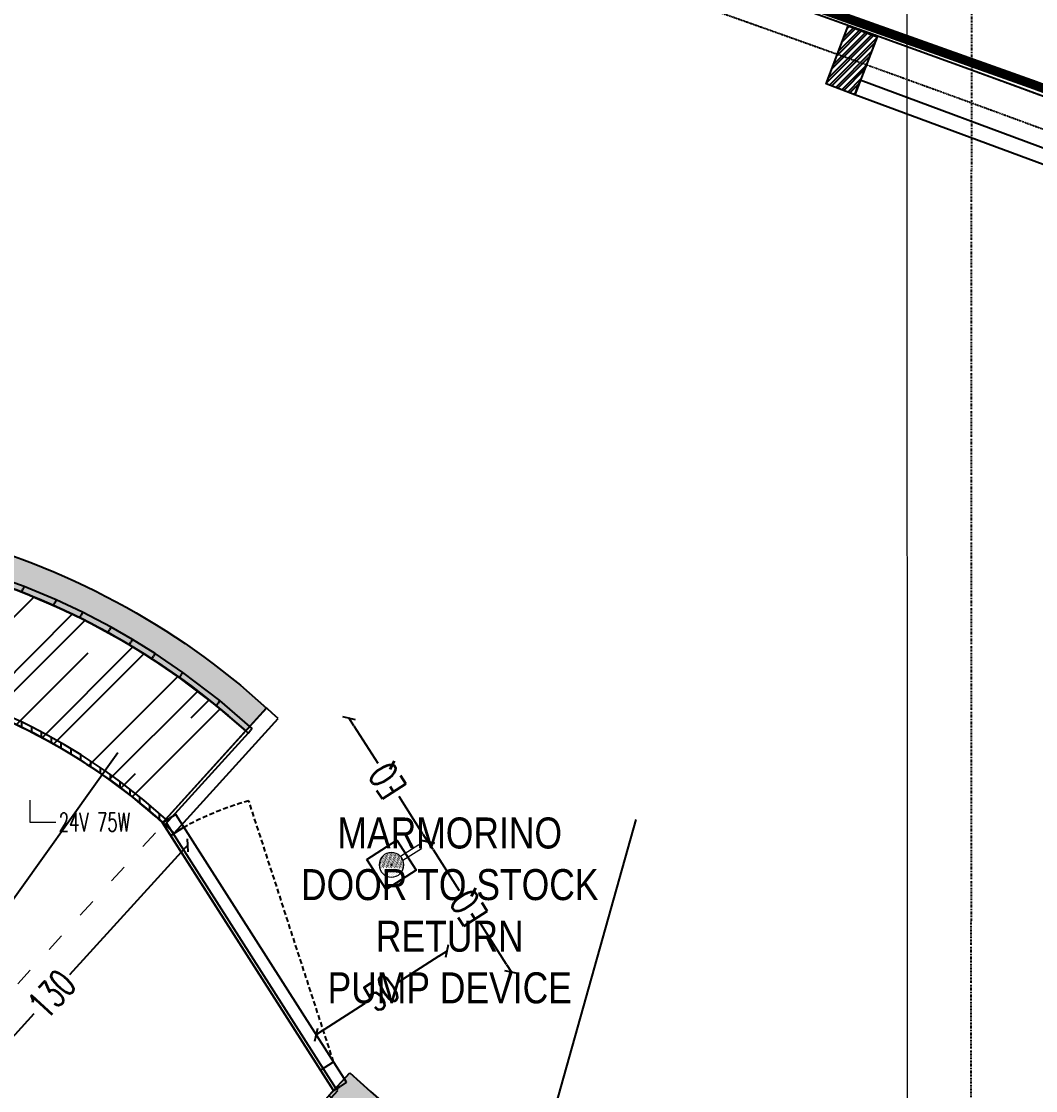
# Model space of a CAD drawing. Header units: millimetres. Extents: x 1734 to 22014, y 983 to 3953.
# Drawn here: x 3007.7 to 3335.3, y 2993.9 to 3339.2 of the extents above; entities that cross this region are included whole.
import ezdxf

# ---------------------------------------------------------------- set-up
doc = ezdxf.new("R2010")
doc.units = ezdxf.units.MM
for name, pattern in [('ACAD_ISO03W100', [30, 12, -18]), ('DASH', [0.35, 0.25, -0.1]), ('DASHDOT', [25.4, 12.7, -6.35, 0, -6.35]), ('HIDDEN1', [0.375, 0.25, -0.125]), ('HIDDEN2', [4.7624999999999975, 3.174999999999998, -1.587499999999999])]:
    doc.linetypes.add(name, pattern=pattern)
for name, color, linetype in [('FLOO_areas', 6, 'Continuous'), ('LAY_frames', 3, 'Continuous'), ('LAY_furn wall', 1, 'Continuous'), ('LAY_new wall', 6, 'Continuous'), ('LAY_new wall hatch', 8, 'Continuous'), ('LAY_text', 3, 'Continuous'), ('LD_beam', 240, 'Continuous'), ('LD_light integrated', 240, 'Continuous'), ('LD_pointing', 30, 'Continuous'), ('LD_quote', 242, 'Continuous'), ('MATERIALE_xorel scuro', 177, 'Continuous'), ('MATERIALS_blackglass', 10, 'Continuous'), ('MATERIALS_marmorino', 44, 'Continuous'), ('MATERIALS_transparent glass', 133, 'Continuous'), ('SURVEY_ hatch', 8, 'Continuous'), ('SURVEY_axis', 8, 'Continuous'), ('SURVEY_leaseline', 30, 'Continuous'), ('SURVEY_proiections', 8, 'Continuous'), ('SURVEY_window', 2, 'Continuous')]:
    doc.layers.add(name, color=color, linetype=linetype)
doc.layers.add('LD_light', color=240, linetype='Continuous', lineweight=5)
doc.layers.add('LD_text', color=7, linetype='Continuous', lineweight=9)
doc.styles.add('Detail 1-50', font='Arial Narrow.ttf', dxfattribs={"height": 0.125})
doc.styles.add('SIMPLEX', font='SIMPLEX.SHX', dxfattribs={"width": 0.65})
doc.dimstyles.new('Illuminazione 1_100', dxfattribs={"dimtxt": 9, "dimasz": 3, "dimexe": 0.05, "dimexo": 0.05, "dimgap": 1.5, "dimtad": 0, "dimdec": 0, "dimlfac": -1, "dimzin": 0, "dimdsep": 46, "dimtxsty": 'SIMPLEX', "dimblk": 'LINEET2S', "dimcen": 0, "dimdle": 0.1000000014901161, "dimse1": 1, "dimse2": 1, "dimclrd": 7, "dimclrt": 256, "dimadec": 0, "dimazin": 0, "dimtfac": 1, "dimtdec": 0, "dimtix": 1, "dimtmove": 2, "dimatfit": 3, "dimldrblk": 'OBLIQUE', "dimfxl": 1, "dimtolj": 1, "dimarcsym": 0})

# ---------------------------------------------------------------- blocks, each defined once
blk = doc.blocks.new('LINEET2S')
blk.add_line((-1, 0), (0, 0))
at = {"color": 5}
blk.add_line((0.5, 0.5), (-0.5, -0.5), dxfattribs=at)
blk = doc.blocks.new('*D372')
at = {"layer": 'DEFPOINTS', "color": 0, "transparency": 16777216}
for p in [(3053.679612821601, 3080.058833684498), (3061.321507958283, 3073.092364494133), (2966.099444808351, 2983.987431985634)]:
    blk.add_point(p, dxfattribs=at)
at = {"layer": 'LD_beam', "color": 7, "lineweight": -2, "transparency": 16777216}
for p, q in [((3059.300427161183, 3070.875332150752), (3023.23375905776, 3031.311862042094)), ((2975.762420742133, 2979.23799513865), (3011.829088845554, 3018.801465247306))]:
    blk.add_line(p, q, dxfattribs=at)
at = {"layer": 'LD_beam', "color": 7, "lineweight": -2, "transparency": 16777216, "xscale": 3, "yscale": 3, "zscale": 3}
for p, rotation in [((3061.321507958283, 3073.092364494133), 47.64721734335128), ((2973.741339945033, 2977.020962795269), 227.6472173433513)]:
    blk.add_blockref('LINEET2S', p, dxfattribs=dict(at, rotation=rotation))
at = {"layer": 'LD_beam', "transparency": 16777216, "insert": (3017.531423951657, 3025.056663644701), "char_height": 9, "attachment_point": 5, "rotation": 47.64721734335128, "style": 'SIMPLEX'}
blk.add_mtext('\\A1;130', dxfattribs=at)
blk = doc.blocks.new('_Oblique')
at = {"color": 0, "linetype": 'ByBlock', "lineweight": -2}
blk.add_line((-0.5, -0.5), (0.5, 0.5), dxfattribs=at)
blk = doc.blocks.new('farettosingolo11.5x11.5')
at = {"layer": 'LD_beam'}
blk.add_lwpolyline([(-5.75, 5.75), (5.75, 5.75), (5.75, -5.75), (-5.75, -5.75)], close=True, dxfattribs=at)
blk.add_point((0, 0), dxfattribs=at)
blk = doc.blocks.new('*D397')
at = {"layer": 'DEFPOINTS', "color": 0, "transparency": 16777216}
for p in [(3127.222641913365, 3066.800706798739), (3085.118503888079, 3039.833290141833), (3102.971486353386, 3011.959487936541)]:
    blk.add_point(p, dxfattribs=at)
at = {"layer": 'LD_quote', "color": 7, "lineweight": -2, "transparency": 16777216}
for p, q in [((3142.549376097154, 3037.308859594032), (3129.274542865469, 3028.80641837092)), ((3105.497734634903, 3013.577532935956), (3118.772567866589, 3022.079974159068))]:
    blk.add_line(p, q, dxfattribs=at)
at = {"layer": 'LD_quote', "color": 7, "lineweight": -2, "transparency": 16777216, "xscale": 3, "yscale": 3, "zscale": 3}
for p, rotation in [((3145.075624378672, 3038.926904593447), 32.63928807178053), ((3102.971486353386, 3011.959487936541), 212.6392880717805)]:
    blk.add_blockref('LINEET2S', p, dxfattribs=dict(at, rotation=rotation))
at = {"layer": 'LD_quote', "transparency": 16777216, "insert": (3124.023555366029, 3025.443196264995), "char_height": 9, "attachment_point": 5, "rotation": 32.63928807178054, "style": 'SIMPLEX'}
blk.add_mtext('\\A1;50', dxfattribs=at)
blk = doc.blocks.new('*D398')
at = {"layer": 'DEFPOINTS', "color": 0, "transparency": 16777216}
for p in [(3059.576790632905, 3079.866596160168), (3138.999879926335, 3074.210232579043), (3085.118503888076, 3039.833290141836)]:
    blk.add_point(p, dxfattribs=at)
at = {"layer": 'LD_quote', "color": 7, "lineweight": -2, "transparency": 16777216}
for p, q in [((3115.071758557904, 3111.714443655889), (3122.800140539429, 3099.601212338866)), ((3137.386288039596, 3076.73932752053), (3129.657906058071, 3088.852558837552))]:
    blk.add_line(p, q, dxfattribs=at)
at = {"layer": 'LD_quote', "color": 7, "lineweight": -2, "transparency": 16777216, "xscale": 3, "yscale": 3, "zscale": 3}
for p, rotation in [((3113.458166671165, 3114.243538597375), 122.5383475481658), ((3138.999879926335, 3074.210232579044), 302.5383475481657)]:
    blk.add_blockref('LINEET2S', p, dxfattribs=dict(at, rotation=rotation))
at = {"layer": 'LD_quote', "transparency": 16777216, "insert": (3126.229023298751, 3094.226885588208), "char_height": 9, "attachment_point": 5, "rotation": 122.53834754816579, "style": 'SIMPLEX'}
blk.add_mtext('\\A1;EQ', dxfattribs=at)
blk = doc.blocks.new('*D399')
at = {"layer": 'DEFPOINTS', "color": 0, "transparency": 16777216}
for p in [(3085.118503888082, 3039.833290141838), (3165.940197390019, 3032.118416092605), (3111.998235045608, 2997.702817356702)]:
    blk.add_point(p, dxfattribs=at)
at = {"layer": 'LD_quote', "color": 7, "lineweight": -2, "transparency": 16777216}
for p, q in [((3140.67405817032, 3071.71979396885), (3149.071448943377, 3058.55797916657)), ((3164.326605452194, 3034.647511001498), (3155.929214679136, 3047.809325803778))]:
    blk.add_line(p, q, dxfattribs=at)
at = {"layer": 'LD_quote', "color": 7, "lineweight": -2, "transparency": 16777216, "xscale": 3, "yscale": 3, "zscale": 3}
for p, rotation in [((3139.060466232494, 3074.248888877742), 122.5383487055121), ((3165.94019739002, 3032.118416092606), 302.538348705512)]:
    blk.add_blockref('LINEET2S', p, dxfattribs=dict(at, rotation=rotation))
at = {"layer": 'LD_quote', "transparency": 16777216, "insert": (3152.500331811257, 3053.183652485174), "char_height": 9, "attachment_point": 5, "rotation": 122.53834870551206, "style": 'SIMPLEX'}
blk.add_mtext('\\A1;EQ', dxfattribs=at)
blk = doc.blocks.new('pureopalplan')
at = {"layer": 'LD_light'}
h = blk.add_hatch(dxfattribs=at)
h.set_pattern_fill('DOTS', color=256, scale=8.062499999999915)
h.set_pattern_definition([(0, (0, 0), (0.2519531249999973, 0.5039062499999947), [0, -0.5039062499999947])])
h.paths.add_polyline_path([(4.299999999999954, 0, 1), (-4.299999999999954, 0, 1)])
for p, q in [((4.223737791997336, 0.8062499999987267), (11.80825933779306, 0.8062499999987267)), ((11.80825933779306, -0.8062500000012278), (11.80825933779306, 0.8062499999987267)), ((4.223737791997336, -0.8062500000012278), (11.80825933779306, -0.8062500000012278))]:
    blk.add_line(p, q, dxfattribs=at)
blk.add_circle((0, 0), 4.299999999999954, dxfattribs=at)
blk = doc.blocks.new('24v75w')
at = {"layer": 'LD_light', "color": 7}
for p, q in [((0, -7.154871090875531), (0, 0)), ((8.246694318742811, -7.154871090875531), (0, -7.154871090875531))]:
    blk.add_line(p, q, dxfattribs=at)
at = {"layer": 'LD_light', "color": 7, "linetype": 'Continuous', "lineweight": 0, "insert": (9.169808406062657, -10.074464767893), "char_height": 6, "width": 128.0659965766446, "attachment_point": 7, "style": 'SIMPLEX'}
blk.add_mtext('24V 75W', dxfattribs=at)

msp = doc.modelspace()

# ---------------------------------------------------------------- hatches: boundary and pattern name
at = {"layer": 'LAY_new wall hatch'}
h = msp.add_hatch(color=144, dxfattribs=at)
h.dxf.hatch_style = 1
edge = h.paths.add_edge_path()
edge.add_arc((2922.306560404957, 2935.953452144224), 234.9999999999911, 47.79281720747274, 77.52364626885107)
edge.add_line((2973.075178567455, 3165.403985832569), (2977.39538834614, 3184.929324028554))
edge.add_arc((2895.04689961778, 2744.43839975637), 448.1222243562664, 79.41095226338047, 155.5696067469456)
edge.add_line((2487.047569129689, 2929.776130084754), (2505.519450426535, 2922.108692354006))
edge.add_arc((2722.56405566459, 2832.016299017725), 235.0000000000053, 157.4572978832392, 187.1881269446178)
edge.add_arc((2722.564055664589, 2832.016299017719), 235.0000000000034, 187.1881269446165, 216.9024580344633)
edge.add_line((2534.644214341661, 2690.909484025788), (2527.355609503509, 2683.966771671706))
edge.add_arc((2722.564055664556, 2832.016299017712), 244.9999999999721, 159.3899354067885, 217.1773211881253, ccw=False)
edge.add_line((2493.244615075109, 2918.257786526507), (2474.524660741266, 2925.297907955795))
edge.add_arc((2895.049984100541, 2745.103435781594), 457.5058419174133, 79.51951029877353, 156.8049394720535, ccw=False)
edge.add_arc((2958.163168239254, 3088.221887844779), 108.6319095378818, 74.16525823081429, 79.33320832930082, ccw=False)
edge.add_line((2987.804867123661, 3192.731511598253), (2982.861598692067, 3173.352035413044))
edge.add_arc((2922.306560404922, 2935.953452144166), 245.0000000000568, 47.79281720747588, 75.69027865380872, ccw=False)
edge.add_line((3086.900856588843, 3117.429945563417), (3080.182722050726, 3110.022741750388))
h = msp.add_hatch(color=144, dxfattribs=at)
h.dxf.hatch_style = 1
edge = h.paths.add_edge_path()
edge.add_arc((3478.831181513336, 3397.557809441917), 539.999999999802, 227.466394643193, 287.2872587308551)
edge.add_line((3639.298958400603, 2881.951280603653), (3642.270583898513, 2872.403011551082))
edge.add_arc((3478.831181513386, 3397.55780944215), 550.0000000000146, 227.4663946432055, 287.28725873084227, ccw=False)
edge.add_line((3107.018794232587, 2992.273281407131), (3113.77901945588, 2999.64209100777))
at = {"layer": 'LD_light integrated'}
h = msp.add_hatch(dxfattribs=at)
h.set_pattern_fill('ANSI31', color=256, angle=45)
h.set_pattern_definition([(90, (5522.444175044493, 16571.44990728408), (-3.175, 9.992007221626409e-16), [])])
edge = h.paths.add_edge_path()
edge.add_line((3053.327691420964, 3080.428583316635), (3054.334136318383, 3081.540823244194))
edge.add_arc((2922.294594257964, 2935.795154518269), 196.6627585993152, 47.82472512751058, 76.94360596782391)
edge.add_line((2966.722674160486, 3127.373823310145), (2966.381944956291, 3125.902496536579))
edge.add_arc((2922.379891169545, 2935.908833908769), 195.0224924878707, 47.82061241588917, 76.96033553871018, ccw=False)
at = {"layer": 'MATERIALS_transparent glass'}
h = msp.add_hatch(dxfattribs=at)
h.set_pattern_fill('AR-RROOF', color=144, angle=-60.02541393546893, style=0)
h.set_pattern_definition([(45.0000000000083, (-6330.907757084529, -6099.52005487027), (21.55261469055766, 57.47363917484571), [381, -50.8, 127, -25.4]), (45.0000000000083, (-6316.000531923553, -6066.652317467156), (-41.84799352418311, 5.926969039899583), [76.2, -8.382, 152.4, -19.05]), (45.0000000000083, (-6337.193936369276, -6075.273363343388), (81.36112045687129, 105.4282068613636), [203.2, -35.56, 101.6, -25.4])])
edge = h.paths.add_edge_path()
edge.add_arc((2922.306560404982, 2935.953452144272), 234.9999999999386, 47.792817207469284, 77.52364626885361, ccw=False)
edge.add_line((3080.182722050726, 3110.022741750388), (3053.310183407404, 3080.393927267613))
edge.add_arc((2922.306636479717, 2935.953560280328), 194.9998690334328, 47.79281267765649, 77.52366122949746)
edge.add_line((2964.433709712837, 3126.348567105264), (2973.075178567458, 3165.403985832568))
at = {"layer": 'SURVEY_ hatch'}
h = msp.add_hatch(dxfattribs=at)
h.set_pattern_fill('ANSI32', color=144, scale=0.2, angle=-105.0254139354689, style=0)
h.set_pattern_definition([(45, (2030.919326100524, 1353.377865495483), (-1.347038418160373, 1.347038418160373), []), (45, (2031.817352100523, 1353.377865495482), (-1.347038418160373, 1.347038418160373), [])])
h.paths.add_polyline_path([(4281.22325229086, 2897.883196133449), (4290.166227564248, 2893.408467844601), (4281.216770986524, 2875.522517297789), (4272.273795713139, 2879.997245586649)])
h.paths.add_polyline_path([(4108.863757615927, 2962.854993843775), (4117.806732889385, 2958.380265554896), (4126.756189467105, 2976.266216101709), (4117.81321419372, 2980.740944390567)])
h.paths.add_polyline_path([(3963.044570533886, 3057.532401940759), (3954.1015972893, 3062.007129285433), (3945.152140711507, 3044.12117873864), (3954.095115984965, 3039.646450449773)])
h.paths.add_polyline_path([(3785.391450633197, 3134.838705781796), (3794.555766222165, 3130.836791266808), (3786.551937192107, 3112.50816008886), (3777.387621603139, 3116.510074603847)])
h.paths.add_polyline_path([(3616.627174593727, 3206.322584049047), (3609.037117535532, 3187.818772715854), (3618.289023202145, 3184.023744186745), (3625.930333791948, 3202.577463231689)])
h.paths.add_polyline_path([(3446.302309666069, 3274.005103593841), (3455.637266830032, 3270.419218104047), (3448.465495850396, 3251.749303776017), (3439.130538686368, 3255.335189265843)])
h.paths.add_polyline_path([(3274.756836558343, 3337.735736584931), (3284.091793722386, 3334.149851095151), (3276.920022742674, 3315.479936767107), (3267.585065578722, 3319.065822256946)])

# ---------------------------------------------------------------- linework, layer by layer
at = {"color": 3}
msp.add_line((3043.722344086087, 2503.001023814338), (3206.270492847712, 3081.454430061675), dxfattribs=at)
at = {"layer": 'FLOO_areas', "color": 144}
msp.add_lwpolyline([(3080.161818891058, 3110.041698066461, 0.1282640321131884), (2975.026110423471, 3164.963602674368, 0.1282640321131884)], format="xyb", dxfattribs=at)
for points in [[(3053.311021329642, 3080.394852448659), (3080.161818891058, 3110.041698066463)], [(3053.311021821926, 3080.394851677045), (3108.501224656236, 2993.889166555517)]]:
    msp.add_lwpolyline(points, dxfattribs=at)
at = {"layer": 'LAY_frames', "color": 144, "linetype": 'HIDDEN2', "ltscale": 0.5}
msp.add_lwpolyline([(3108.527166167853, 3003.144537343495), (3081.158638518231, 3087.426024715155)], dxfattribs=at)
msp.add_arc((3104.312005271491, 3000.455215773366), 89.99999999999655, 104.9075202365603, 122.538348141634, dxfattribs=at)
at = {"layer": 'LAY_furn wall', "color": 144}
msp.add_lwpolyline([(2973.075178567458, 3165.403985832568, -0.1304578454466115), (3080.182722050726, 3110.022741750388), (3053.310183407404, 3080.393927267613, 0.1304579319371441), (2964.433709712837, 3126.348567105264)], format="xyb", close=True, dxfattribs=at)
at = {"layer": 'LAY_new wall', "color": 6}
for p, q in [((3278.6582915952986, 3320.1680516756815), (3277.789157168986, 3317.823994221394)), ((3440.8688075389923, 3260.0233041744173), (3278.6582915952986, 3320.1680516756815)), ((3276.920022742674, 3315.479936767107), (3277.789157168986, 3317.823994221394)), ((3439.130538686368, 3255.335189265843), (3276.920022742674, 3315.479936767107)), ((3053.310184059981, 3080.393926676586), (3086.874727356346, 3117.453640646204)), ((3086.874727356346, 3117.453640646204), (3088.7277126967547, 3115.775413805687)), ((3090.5806980371635, 3114.0971869651707), (3088.7277126967547, 3115.775413805687)), ((3057.016154740799, 3077.037472995553), (3090.5806980371635, 3114.0971869651707)), ((3053.310183898258, 3080.393926498272), (3055.417763002235, 3081.7385864257176)), ((3053.310184059981, 3080.393926676586), (3055.16316940039, 3078.7156998360697)), ((3108.501224656251, 2993.889166555527), (3053.310183898258, 3080.393926498272)), ((3057.5253421062125, 3083.083246353163), (3055.417763002235, 3081.7385864257176)), ((3112.7163828642056, 2996.578486410418), (3057.5253421062125, 3083.083246353163)), ((3057.016154740799, 3077.037472995553), (3055.16316940039, 3078.7156998360697)), ((3108.501224656251, 2993.889166555527), (3110.6088037602285, 2995.2338264829723)), ((3112.7163828642056, 2996.578486410418), (3110.6088037602285, 2995.2338264829723))]:
    msp.add_line(p, q, dxfattribs=at)
at = {"layer": 'LAY_new wall', "color": 144}
for points in [[(3080.182722050726, 3110.022741750388, 0.1304578454465856), (2973.075178567455, 3165.403985832569), (2977.39538834614, 3184.929324028554, 0.3451021342893759), (2487.047569129689, 2929.776130084754), (2505.519450426535, 2922.108692354006, 0.1304578454465867), (2489.411002431596, 2802.61130338543, 0.1303846350058437), (2534.644214341661, 2690.909484025788), (2527.355609503509, 2683.966771671706, -0.2576280692255468), (2493.244615075109, 2918.257786526507), (2474.524660741266, 2925.297907955795, -0.350613542712028), (2978.270616085723, 3194.976664369991, -0.02255325893395466), (2987.804867123661, 3192.731511598253), (2982.861598692067, 3173.352035413044, -0.1223304318198377), (3086.900856588843, 3117.429945563417)], [(3113.77901945588, 2999.64209100777, 0.2671116214526476), (3639.298958400603, 2881.951280603653), (3642.270583898513, 2872.403011551082, -0.2671116214525296), (3107.018794232587, 2992.273281407131)]]:
    msp.add_lwpolyline(points, format="xyb", close=True, dxfattribs=at)
for points in [[(3055.904247883409, 3076.328063516516), (3060.119408779814, 3079.017385086674)], [(3104.312007745772, 3000.455217351981), (3108.52716864218, 3003.144538922139)]]:
    msp.add_lwpolyline(points, dxfattribs=at)
at = {"layer": 'LD_light integrated'}
msp.add_lwpolyline([(3053.327691420964, 3080.428583316635), (3054.334136318383, 3081.540823244194, 0.1277432132089456), (2966.722674160486, 3127.373823310145), (2966.381944956287, 3125.90249653658, -0.1278356399114079), (3053.328531262199, 3080.429511439931)], format="xyb", dxfattribs=at)
at = {"layer": 'LD_pointing'}
msp.add_line((2958.224555021141, 2990.127882494259), (3038.878345205605, 3103.1108025944), dxfattribs=at)
at = {"layer": 'LD_text'}
msp.add_line((3293.688641325674, 3572.967690072205), (3293.872492386245, 2401.852933789757), dxfattribs=at)
at = {"layer": 'LD_text', "color": 9, "linetype": 'ACAD_ISO03W100', "ltscale": 0.5}
msp.add_line((2966.099000993891, 2983.986941364699), (3053.670247960699, 3080.067369721107), dxfattribs=at)
at = {"layer": 'MATERIALE_xorel scuro', "color": 1}
for p, q in [((3007.826748592783, 3154.839946502177), (2994.016718227234, 3159.744991897403)), ((3008.547852730058, 3156.7062317052205), (2994.636157496937, 3161.6473864193504)), ((3008.547852730058, 3156.7062317052205), (3008.1873006614205, 3155.773089103699)), ((3018.9045335560586, 3152.3744635304893), (3008.547852730058, 3156.7062317052205)), ((3007.826748592783, 3154.839946502177), (3008.1873006614205, 3155.773089103699)), ((3018.092658875015, 3150.546143864794), (3007.826748592783, 3154.839946502177)), ((3018.092658875015, 3150.546143864794), (3018.498596215537, 3151.4603036976414)), ((3026.524593807229, 3146.580139707215), (3018.092658875015, 3150.546143864794)), ((3018.9045335560586, 3152.3744635304893), (3018.498596215537, 3151.4603036976414)), ((3027.4137076254974, 3148.3721295456735), (3018.9045335560586, 3152.3744635304893)), ((3026.524593807229, 3146.580139707215), (3026.9691507163634, 3147.476134626444)), ((3035.693001346513, 3141.789588453186), (3026.524593807229, 3146.580139707215)), ((3027.4137076254974, 3148.3721295456735), (3026.9691507163634, 3147.476134626444)), ((3036.653518998356, 3143.544269334445), (3027.4137076254974, 3148.3721295456735)), ((3035.693001346513, 3141.789588453186), (3036.1732601724343, 3142.6669288938156)), ((3036.653518998356, 3143.544269334445), (3036.1732601724343, 3142.6669288938156)), ((3043.529016687991, 3139.6057569763675), (3036.653518998356, 3143.544269334445)), ((3042.504497124799, 3137.887738505623), (3035.693001346513, 3141.789588453186)), ((3042.504497124799, 3137.887738505623), (3043.016756906395, 3138.7467477409955)), ((3043.529016687991, 3139.6057569763675), (3043.016756906395, 3138.7467477409955)), ((3050.9156949327344, 3135.0235114862385), (3043.529016687991, 3139.6057569763675)), ((3049.826457684496, 3133.345639927355), (3042.504497124799, 3137.887738505623)), ((3049.826457684496, 3133.345639927355), (3050.371076308615, 3134.1845757067967)), ((3058.683915794452, 3127.333223637876), (3049.826457684496, 3133.345639927355)), ((3050.9156949327344, 3135.0235114862385), (3050.371076308615, 3134.1845757067967)), ((3059.8523417376846, 3128.9573421455098), (3050.9156949327344, 3135.0235114862385)), ((3059.8523417376846, 3128.9573421455098), (3059.268128766068, 3128.1452828916927)), ((3071.829525765289, 3119.8346372311453), (3059.8523417376846, 3128.9573421455098)), ((3058.683915794452, 3127.333223637876), (3059.268128766068, 3128.1452828916927)), ((3070.570868915467, 3118.279245223252), (3058.683915794452, 3127.333223637876)), ((3070.570868915467, 3118.279245223252), (3071.200197340378, 3119.056941227199)), ((3080.182248096218, 3110.022219183056), (3070.570868915467, 3118.279245223252)), ((3071.829525765289, 3119.8346372311453), (3071.200197340378, 3119.056941227199)), ((3081.505407703971, 3111.5221976085813), (3071.829525765289, 3119.8346372311453)), ((3081.505407703971, 3111.5221976085813), (3080.8438279000943, 3110.772208395819)), ((3082.245108706198, 3110.8522591563465), (3081.505407703971, 3111.5221976085813)), ((3080.182248096218, 3110.022219183056), (3080.8438279000943, 3110.772208395819)), ((3080.902527201066, 3109.369870913653), (3080.182248096218, 3110.022219183056)), ((3080.902527201066, 3109.369870913653), (3081.573817953632, 3110.1110650349997)), ((3082.245108706198, 3110.8522591563465), (3081.573817953632, 3110.1110650349997))]:
    msp.add_line(p, q, dxfattribs=at)
at = {"layer": 'MATERIALS_blackglass', "color": 1}
for p, q in [((3080.161333079723, 3110.04116166622), (3053.310181077217, 3080.393924698416)), ((3080.9025272010695, 3109.3698709136534), (3054.051375198563, 3079.7226339458493)), ((3080.161333079723, 3110.04116166622), (3080.531930140396, 3109.705516289937)), ((3080.9025272010695, 3109.3698709136534), (3080.531930140396, 3109.705516289937)), ((3053.310181077217, 3080.393924698416), (3053.6807781378902, 3080.058279322133)), ((3054.051375198563, 3079.7226339458493), (3053.6807781378902, 3080.058279322133)), ((3066.457442892868, 2948.060423803316), (3109.200859791294, 2994.651785836664)), ((3067.1943238529316, 2947.3844012809873), (3109.9377407513575, 2993.9757633143354)), ((3109.200859791294, 2994.651785836664), (3109.569300271326, 2994.3137745755)), ((3109.9377407513575, 2993.9757633143354), (3109.569300271326, 2994.3137745755))]:
    msp.add_line(p, q, dxfattribs=at)
at = {"layer": 'MATERIALS_marmorino', "color": 1}
for p, q in [((3054.6772429119724, 3080.1104397297836), (3054.255727099947, 3079.841507730548)), ((3109.3442562802907, 2994.4270305540085), (3054.6772429119724, 3080.1104397297836)), ((3053.834211287922, 3079.572575731313), (3054.255727099947, 3079.841507730548)), ((3108.50122465624, 2993.889166555538), (3053.834211287922, 3079.572575731313)), ((3108.50122465624, 2993.889166555538), (3108.922740468265, 2994.1580985547735)), ((3109.3442562802907, 2994.4270305540085), (3108.922740468265, 2994.1580985547735))]:
    msp.add_line(p, q, dxfattribs=at)
at = {"layer": 'SURVEY_axis', "color": 144, "linetype": 'DASHDOT', "ltscale": 0.04}
msp.add_line((3313.663327856382, 1125.894521507247), (3314.844704978947, 3789.311964390438), dxfattribs=at)
at = {"layer": 'SURVEY_leaseline', "color": 144, "linetype": 'DASHDOT', "ltscale": 0.02, "const_width": 3}
msp.add_lwpolyline([(3177.546206151921, 3374.688725269451), (3334.477363694921, 3318.80318072734), (3356.038167377221, 3310.842250696929), (3508.037753616325, 3252.749496070735), (3617.603649863056, 3208.70385766663), (3672.938816011396, 3185.756357742077), (3705.252030904438, 3172.135608002544), (3843.725342076807, 3111.901460767528), (3881.641535928877, 3094.874681677621), (4013.027990085138, 3034.065537438285), (4037.536084948599, 3022.408174550549), (4174.935446660642, 2955.188336047948), (4191.985808037978, 2946.623334010359), (4335.029564056993, 2872.783956520861), (4349.729303645523, 2864.992591144465), (4407.60407169559, 2833.942841718515), (4406.786125057319, 2780.064312701857), (4401.831913609458, 2610.954593300195), (4401.38644340152, 2596.10528804706), (4395.684117649929, 2424.483742075811), (4395.425690913224, 2413.631878677629), (4388.51464068456, 2242.292546953408), (4387.988797235372, 2229.98353761235), (4379.268526221531, 2041.250672320576)], dxfattribs=at)
at = {"layer": 'SURVEY_proiections', "color": 144, "linetype": 'DASH'}
msp.add_lwpolyline([(4512.56136997525, 1032.667156971493, 0.01641728512103077), (4609.502662207586, 2943.229507537124, 0.0646110650992368), (2608.916155865241, 3746.913604447674, 0.0071075090955457), (2376.457822321296, 3803.348738563946)], format="xyb", dxfattribs=at)
at = {"layer": 'SURVEY_window', "color": 144}
msp.add_lwpolyline([(2330.052457056172, 3616.56283426337, -0.06793179091565742), (4407.604071670692, 2833.942840076243, -0.01470641588341894), (4320.09843912322, 1134.203648562926), (4317.592297058498, 1134.300558881415, 0.01469753776655548), (4405.071013918325, 2832.471571886984, 0.06814370098383657), (2329.518819259338, 3614.120348648604, 1.157019953537566)], format="xyb", dxfattribs=at)
msp.add_lwpolyline([(3274.756836558343, 3337.735736584931), (3284.091793722386, 3334.149851095151), (3276.920022742674, 3315.479936767107), (3267.585065578722, 3319.065822256946), (3274.756836558343, 3337.735736584931)], dxfattribs=at)
at = {"layer": 'SURVEY_window', "color": 144, "linetype": 'HIDDEN1', "ltscale": 0.3}
for radius, start in [(8174.476119507714, 61.56708729832259), (8164.476119507715, 61.60994715289323)]:
    msp.add_arc((512.9623462601267, -4355.960103191676), radius, start, 77.16036684802049, dxfattribs=at)

# ---------------------------------------------------------------- block references
at = {"layer": 'LD_beam', "rotation": 32.63928807175113}
msp.add_blockref('farettosingolo11.5x11.5', (3127.222641913369, 3066.800706798737), dxfattribs=at)
at = {"layer": 'LD_light', "xscale": -0.9302325581395449, "yscale": 0.9302325581395452, "zscale": 0.9302325581395451, "rotation": 212.63112938806}
msp.add_blockref('pureopalplan', (3127.222641913369, 3066.800706798739), dxfattribs=at)
at = {"layer": 'LD_light integrated', "extrusion": (7.092428565952919e-09, 7.292485412528892e-09, 1), "rotation": 0.02541393537362336}
msp.add_blockref('24v75w', (3010.558760969026, 3087.631467580062, 2.642810961183937e-05), dxfattribs=at)

# ---------------------------------------------------------------- texts
at = {"layer": 'LAY_text', "color": 144, "insert": (3146.042714322248, 3098.758178806193), "char_height": 10, "width": 203.5825385527351, "attachment_point": 2, "style": 'Detail 1-50'}
msp.add_mtext('\\PMARMORINO\\PDOOR TO STOCK\\PRETURN  \\PPUMP DEVICE', dxfattribs=at)

# ---------------------------------------------------------------- dimensions: what is measured, and where the dimension line sits
at = {"layer": 'LD_beam'}
dim = msp.add_aligned_dim(p1=(2966.099444808351, 2983.987431985634), p2=(3053.679612821601, 3080.058833684498), distance=-10.340708595659429, dimstyle='Illuminazione 1_100', dxfattribs=at)
dim.commit()
dim.dimension.update_dxf_attribs({"geometry": '*D372', "text_midpoint": (3017.531423951657, 3025.056663644701)})
at = {"layer": 'LD_quote'}
for p1, p2, distance, picture, middle in [((3059.576790632906, 3079.866596160168), (3085.118503888076, 3039.833290141836), 63.91382366207879, '*D398', (3126.22902329875, 3094.226885588208)), ((3085.118503888083, 3039.833290141839), (3111.998235045608, 2997.702817356702), 63.98569166553214, '*D399', (3152.500331811256, 3053.183652485174))]:
    dim = msp.add_aligned_dim(p1=p1, p2=p2, distance=distance, text='EQ', dimstyle='Illuminazione 1_100', dxfattribs=at)
    dim.commit()
    dim.dimension.update_dxf_attribs({"geometry": picture, "text_midpoint": middle})
dim = msp.add_aligned_dim(p1=(3127.222641913366, 3066.800706798739), p2=(3085.118503888079, 3039.833290141833), distance=33.10102464103346, dimstyle='Illuminazione 1_100', dxfattribs=at)
dim.commit()
dim.dimension.update_dxf_attribs({"geometry": '*D397', "text_midpoint": (3124.023555366028, 3025.443196264994)})

doc.saveas('drawing.dxf')
